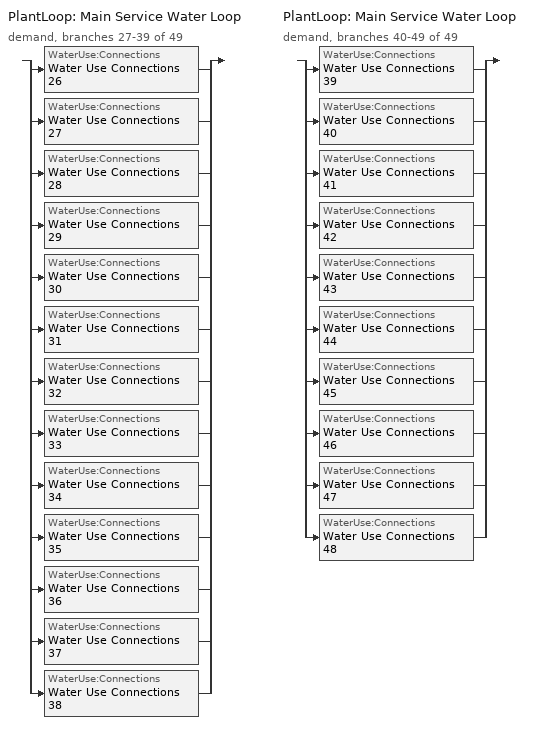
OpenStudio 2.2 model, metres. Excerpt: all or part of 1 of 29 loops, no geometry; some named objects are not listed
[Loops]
PlantLoop 'Main Service Water Loop'
 demand, branches 27-39 of 49: split
  | WaterUse:Connections 'Water Use Connections 26'
  | WaterUse:Connections 'Water Use Connections 27'
  | WaterUse:Connections 'Water Use Connections 28'
  | WaterUse:Connections 'Water Use Connections 29'
  | WaterUse:Connections 'Water Use Connections 30'
  | WaterUse:Connections 'Water Use Connections 31'
  | WaterUse:Connections 'Water Use Connections 32'
  | WaterUse:Connections 'Water Use Connections 33'
  | WaterUse:Connections 'Water Use Connections 34'
  | WaterUse:Connections 'Water Use Connections 35'
  | WaterUse:Connections 'Water Use Connections 36'
  | WaterUse:Connections 'Water Use Connections 37'
  | WaterUse:Connections 'Water Use Connections 38'
PlantLoop 'Main Service Water Loop'
 demand, branches 40-49 of 49: split
  | WaterUse:Connections 'Water Use Connections 39'
  | WaterUse:Connections 'Water Use Connections 40'
  | WaterUse:Connections 'Water Use Connections 41'
  | WaterUse:Connections 'Water Use Connections 42'
  | WaterUse:Connections 'Water Use Connections 43'
  | WaterUse:Connections 'Water Use Connections 44'
  | WaterUse:Connections 'Water Use Connections 45'
  | WaterUse:Connections 'Water Use Connections 46'
  | WaterUse:Connections 'Water Use Connections 47'
  | WaterUse:Connections 'Water Use Connections 48'
[WaterUse:Connections]
Name | Water Use Equipment Name 1
Water Use Connections 26 | Guestroom219 Service Water Use 0.07gal/min
Water Use Connections 27 | Guestroom220_223 Service Water Use 0.27gal/min
Water Use Connections 28 | Guestroom224 Service Water Use 0.07gal/min
Water Use Connections 29 | Guestroom301 Service Water Use 0.07gal/min
Water Use Connections 30 | Guestroom302_305 Service Water Use 0.27gal/min
Water Use Connections 31 | Guestroom306_308 Service Water Use 0.22gal/min
Water Use Connections 32 | Guestroom309_312 Service Water Use 0.27gal/min
Water Use Connections 33 | Guestroom313 Service Water Use 0.07gal/min
Water Use Connections 34 | Guestroom314 Service Water Use 0.07gal/min
Water Use Connections 35 | Guestroom315_318 Service Water Use 0.27gal/min
Water Use Connections 36 | Guestroom319 Service Water Use 0.07gal/min
Water Use Connections 37 | Guestroom320_323 Service Water Use 0.27gal/min
Water Use Connections 38 | Guestroom324 Service Water Use 0.07gal/min
Water Use Connections 39 | Guestroom401 Service Water Use 0.07gal/min
Water Use Connections 40 | Guestroom402_405 Service Water Use 0.27gal/min
Water Use Connections 41 | Guestroom406_408 Service Water Use 0.22gal/min
Water Use Connections 42 | Guestroom409_412 Service Water Use 0.27gal/min
Water Use Connections 43 | Guestroom413 Service Water Use 0.07gal/min
Water Use Connections 44 | Guestroom414 Service Water Use 0.07gal/min
Water Use Connections 45 | Guestroom415_418 Service Water Use 0.27gal/min
Water Use Connections 46 | Guestroom419 Service Water Use 0.07gal/min
Water Use Connections 47 | Guestroom420_423 Service Water Use 0.27gal/min
Water Use Connections 48 | Guestroom424 Service Water Use 0.07gal/min
[WaterUse:Equipment:Definition]
Name | Peak Flow Rate {m3/s} | Target Temperature Schedule | Sensible Fraction Schedule | Latent Fraction Schedule
Guestroom219 Service Water Use Def 0.07gal/min | 4.2106e-06 | Schedule Ruleset 80 | Schedule Ruleset 78 | Schedule Ruleset 79
Guestroom220_223 Service Water Use Def 0.27gal/min | 1.68424e-05 | Schedule Ruleset 83 | Schedule Ruleset 81 | Schedule Ruleset 82
Guestroom224 Service Water Use Def 0.07gal/min | 4.2106e-06 | Schedule Ruleset 86 | Schedule Ruleset 84 | Schedule Ruleset 85
Guestroom301 Service Water Use Def 0.07gal/min | 4.2109e-06 | Schedule Ruleset 89 | Schedule Ruleset 87 | Schedule Ruleset 88
Guestroom302_305 Service Water Use Def 0.27gal/min | 1.68436e-05 | Schedule Ruleset 92 | Schedule Ruleset 90 | Schedule Ruleset 91
Guestroom306_308 Service Water Use Def 0.22gal/min | 1.36044e-05 | Schedule Ruleset 95 | Schedule Ruleset 93 | Schedule Ruleset 94
Guestroom309_312 Service Water Use Def 0.27gal/min | 1.68436e-05 | Schedule Ruleset 98 | Schedule Ruleset 96 | Schedule Ruleset 97
Guestroom313 Service Water Use Def 0.07gal/min | 4.2109e-06 | Schedule Ruleset 101 | Schedule Ruleset 99 | Schedule Ruleset 100
Guestroom314 Service Water Use Def 0.07gal/min | 4.2106e-06 | Schedule Ruleset 104 | Schedule Ruleset 102 | Schedule Ruleset 103
Guestroom315_318 Service Water Use Def 0.27gal/min | 1.68424e-05 | Schedule Ruleset 107 | Schedule Ruleset 105 | Schedule Ruleset 106
Guestroom319 Service Water Use Def 0.07gal/min | 4.2106e-06 | Schedule Ruleset 110 | Schedule Ruleset 108 | Schedule Ruleset 109
Guestroom320_323 Service Water Use Def 0.27gal/min | 1.68424e-05 | Schedule Ruleset 113 | Schedule Ruleset 111 | Schedule Ruleset 112
Guestroom324 Service Water Use Def 0.07gal/min | 4.2106e-06 | Schedule Ruleset 116 | Schedule Ruleset 114 | Schedule Ruleset 115
Guestroom401 Service Water Use Def 0.07gal/min | 4.2109e-06 | Schedule Ruleset 119 | Schedule Ruleset 117 | Schedule Ruleset 118
Guestroom402_405 Service Water Use Def 0.27gal/min | 1.68436e-05 | Schedule Ruleset 122 | Schedule Ruleset 120 | Schedule Ruleset 121
Guestroom406_408 Service Water Use Def 0.22gal/min | 1.36044e-05 | Schedule Ruleset 125 | Schedule Ruleset 123 | Schedule Ruleset 124
Guestroom409_412 Service Water Use Def 0.27gal/min | 1.68436e-05 | Schedule Ruleset 128 | Schedule Ruleset 126 | Schedule Ruleset 127
Guestroom413 Service Water Use Def 0.07gal/min | 4.2109e-06 | Schedule Ruleset 131 | Schedule Ruleset 129 | Schedule Ruleset 130
Guestroom414 Service Water Use Def 0.07gal/min | 4.2106e-06 | Schedule Ruleset 134 | Schedule Ruleset 132 | Schedule Ruleset 133
Guestroom415_418 Service Water Use Def 0.27gal/min | 1.68424e-05 | Schedule Ruleset 137 | Schedule Ruleset 135 | Schedule Ruleset 136
Guestroom419 Service Water Use Def 0.07gal/min | 4.2106e-06 | Schedule Ruleset 140 | Schedule Ruleset 138 | Schedule Ruleset 139
Guestroom420_423 Service Water Use Def 0.27gal/min | 1.68424e-05 | Schedule Ruleset 143 | Schedule Ruleset 141 | Schedule Ruleset 142
Guestroom424 Service Water Use Def 0.07gal/min | 4.2106e-06 | Schedule Ruleset 146 | Schedule Ruleset 144 | Schedule Ruleset 145
[WaterUse:Equipment] Flow Rate Fraction Schedule=NECB-F-Service Water Heating
Name | Water Use Equipment Definition | Space
Guestroom219 Service Water Use 0.07gal/min | Guestroom219 Service Water Use Def 0.07gal/min | GuestRoom219
Guestroom220_223 Service Water Use 0.27gal/min | Guestroom220_223 Service Water Use Def 0.27gal/min | GuestRoom220_223
Guestroom224 Service Water Use 0.07gal/min | Guestroom224 Service Water Use Def 0.07gal/min | GuestRoom224
Guestroom301 Service Water Use 0.07gal/min | Guestroom301 Service Water Use Def 0.07gal/min | GuestRoom301
Guestroom302_305 Service Water Use 0.27gal/min | Guestroom302_305 Service Water Use Def 0.27gal/min | GuestRoom302_305
Guestroom306_308 Service Water Use 0.22gal/min | Guestroom306_308 Service Water Use Def 0.22gal/min | GuestRoom306_308
Guestroom309_312 Service Water Use 0.27gal/min | Guestroom309_312 Service Water Use Def 0.27gal/min | GuestRoom309_312
Guestroom313 Service Water Use 0.07gal/min | Guestroom313 Service Water Use Def 0.07gal/min | GuestRoom313
Guestroom314 Service Water Use 0.07gal/min | Guestroom314 Service Water Use Def 0.07gal/min | GuestRoom314
Guestroom315_318 Service Water Use 0.27gal/min | Guestroom315_318 Service Water Use Def 0.27gal/min | GuestRoom315_318
Guestroom319 Service Water Use 0.07gal/min | Guestroom319 Service Water Use Def 0.07gal/min | GuestRoom319
Guestroom320_323 Service Water Use 0.27gal/min | Guestroom320_323 Service Water Use Def 0.27gal/min | GuestRoom320_323
Guestroom324 Service Water Use 0.07gal/min | Guestroom324 Service Water Use Def 0.07gal/min | GuestRoom324
Guestroom401 Service Water Use 0.07gal/min | Guestroom401 Service Water Use Def 0.07gal/min | GuestRoom401
Guestroom402_405 Service Water Use 0.27gal/min | Guestroom402_405 Service Water Use Def 0.27gal/min | GuestRoom402_405
Guestroom406_408 Service Water Use 0.22gal/min | Guestroom406_408 Service Water Use Def 0.22gal/min | GuestRoom406_408
Guestroom409_412 Service Water Use 0.27gal/min | Guestroom409_412 Service Water Use Def 0.27gal/min | GuestRoom409_412
Guestroom413 Service Water Use 0.07gal/min | Guestroom413 Service Water Use Def 0.07gal/min | GuestRoom413
Guestroom414 Service Water Use 0.07gal/min | Guestroom414 Service Water Use Def 0.07gal/min | GuestRoom414
Guestroom415_418 Service Water Use 0.27gal/min | Guestroom415_418 Service Water Use Def 0.27gal/min | GuestRoom415_418
Guestroom419 Service Water Use 0.07gal/min | Guestroom419 Service Water Use Def 0.07gal/min | GuestRoom419
Guestroom420_423 Service Water Use 0.27gal/min | Guestroom420_423 Service Water Use Def 0.27gal/min | GuestRoom420_423
Guestroom424 Service Water Use 0.07gal/min | Guestroom424 Service Water Use Def 0.07gal/min | GuestRoom424
[Schedule:Ruleset]
Name | Default Day Schedule
NECB-F-Service Water Heating | NECB-F-Service Water Heating Default
Schedule Ruleset 78 | Schedule Day 83
Schedule Ruleset 79 | Schedule Day 84
Schedule Ruleset 80 | Schedule Day 85
Schedule Ruleset 81 | Schedule Day 86
Schedule Ruleset 82 | Schedule Day 87
Schedule Ruleset 83 | Schedule Day 88
Schedule Ruleset 84 | Schedule Day 89
Schedule Ruleset 85 | Schedule Day 90
Schedule Ruleset 86 | Schedule Day 91
Schedule Ruleset 87 | Schedule Day 92
Schedule Ruleset 88 | Schedule Day 93
Schedule Ruleset 89 | Schedule Day 94
Schedule Ruleset 90 | Schedule Day 95
Schedule Ruleset 91 | Schedule Day 96
Schedule Ruleset 92 | Schedule Day 97
Schedule Ruleset 93 | Schedule Day 98
Schedule Ruleset 94 | Schedule Day 99
Schedule Ruleset 95 | Schedule Day 100
Schedule Ruleset 96 | Schedule Day 101
Schedule Ruleset 97 | Schedule Day 102
Schedule Ruleset 98 | Schedule Day 103
Schedule Ruleset 99 | Schedule Day 104
Schedule Ruleset 100 | Schedule Day 105
Schedule Ruleset 101 | Schedule Day 106
Schedule Ruleset 102 | Schedule Day 107
Schedule Ruleset 103 | Schedule Day 108
Schedule Ruleset 104 | Schedule Day 109
Schedule Ruleset 105 | Schedule Day 110
Schedule Ruleset 106 | Schedule Day 111
Schedule Ruleset 107 | Schedule Day 112
Schedule Ruleset 108 | Schedule Day 113
Schedule Ruleset 109 | Schedule Day 114
Schedule Ruleset 110 | Schedule Day 115
Schedule Ruleset 111 | Schedule Day 116
Schedule Ruleset 112 | Schedule Day 117
Schedule Ruleset 113 | Schedule Day 118
Schedule Ruleset 114 | Schedule Day 119
Schedule Ruleset 115 | Schedule Day 120
Schedule Ruleset 116 | Schedule Day 121
Schedule Ruleset 117 | Schedule Day 122
Schedule Ruleset 118 | Schedule Day 123
Schedule Ruleset 119 | Schedule Day 124
Schedule Ruleset 120 | Schedule Day 125
Schedule Ruleset 121 | Schedule Day 126
Schedule Ruleset 122 | Schedule Day 127
Schedule Ruleset 123 | Schedule Day 128
Schedule Ruleset 124 | Schedule Day 129
Schedule Ruleset 125 | Schedule Day 130
Schedule Ruleset 126 | Schedule Day 131
Schedule Ruleset 127 | Schedule Day 132
Schedule Ruleset 128 | Schedule Day 133
Schedule Ruleset 129 | Schedule Day 134
Schedule Ruleset 130 | Schedule Day 135
Schedule Ruleset 131 | Schedule Day 136
Schedule Ruleset 132 | Schedule Day 137
Schedule Ruleset 133 | Schedule Day 138
Schedule Ruleset 134 | Schedule Day 139
Schedule Ruleset 135 | Schedule Day 140
Schedule Ruleset 136 | Schedule Day 141
Schedule Ruleset 137 | Schedule Day 142
Schedule Ruleset 138 | Schedule Day 143
Schedule Ruleset 139 | Schedule Day 144
Schedule Ruleset 140 | Schedule Day 145
Schedule Ruleset 141 | Schedule Day 146
Schedule Ruleset 142 | Schedule Day 147
Schedule Ruleset 143 | Schedule Day 148
Schedule Ruleset 144 | Schedule Day 149
Schedule Ruleset 145 | Schedule Day 150
Schedule Ruleset 146 | Schedule Day 151
[Schedule:Day]
NECB-F-Service Water Heating Default; NECB-F-Service Water Heating Default|Wkdy Day: 1, 0, 0.5, 2, 0, 0.3, 3, 0, 0.2, 5, 0, 0.1, 6, 0, 0.2, 7, 0, 0.4, 8, 0, 0.6, 9, 0, 0.9, 10, 0, 0.7, 12, 0, 0.5, 13, 0, 0.4, 14, 0, 0.5, 15, 0, 0.4, 19, 0, 0.3, 20, 0, 0.5, 24, 0, 0.7
NECB-F-Service Water Heating Sat Day: 1, 0, 0.5, 2, 0, 0.3, 3, 0, 0.2, 5, 0, 0.1, 6, 0, 0.2, 7, 0, 0.4, 8, 0, 0.5, 9, 0, 0.8, 10, 0, 0.6, 15, 0, 0.5, 16, 0, 0.4, 19, 0, 0.3, 20, 0, 0.5, 24, 0, 0.7
NECB-F-Service Water Heating Sun|Hol Day: 1, 0, 0.5, 2, 0, 0.3, 3, 0, 0.2, 5, 0, 0.1, 6, 0, 0.2, 8, 0, 0.4, 9, 0, 0.6, 10, 0, 0.9, 11, 0, 0.7, 14, 0, 0.5, 15, 0, 0.4, 19, 0, 0.3, 20, 0, 0.4, 24, 0, 0.6
Schedule Day 83; Schedule Day 86; Schedule Day 89; Schedule Day 92; Schedule Day 95; Schedule Day 98; Schedule Day 101; Schedule Day 104; Schedule Day 107; Schedule Day 110; Schedule Day 113; Schedule Day 116; Schedule Day 119; Schedule Day 122; Schedule Day 125; Schedule Day 128; Schedule Day 131; Schedule Day 134; Schedule Day 137; Schedule Day 140; Schedule Day 143; Schedule Day 146; Schedule Day 149: 24, 0, 0.2
Schedule Day 84; Schedule Day 87; Schedule Day 90; Schedule Day 93; Schedule Day 96; Schedule Day 99; Schedule Day 102; Schedule Day 105; Schedule Day 108; Schedule Day 111; Schedule Day 114; Schedule Day 117; Schedule Day 120; Schedule Day 123; Schedule Day 126; Schedule Day 129; Schedule Day 132; Schedule Day 135; Schedule Day 138; Schedule Day 141; Schedule Day 144; Schedule Day 147; Schedule Day 150: 24, 0, 0.05
Schedule Day 85; Schedule Day 88; Schedule Day 91; Schedule Day 94; Schedule Day 97; Schedule Day 100; Schedule Day 103; Schedule Day 106; Schedule Day 109; Schedule Day 112; Schedule Day 115; Schedule Day 118; Schedule Day 121; Schedule Day 124; Schedule Day 127; Schedule Day 130; Schedule Day 133; Schedule Day 136; Schedule Day 139; Schedule Day 142; Schedule Day 145; Schedule Day 148; Schedule Day 151: 24, 0, 60
[Schedule:Rule] Schedule Ruleset=NECB-F-Service Water Heating; Date Specification Type=DateRange; Start Month=1; Start Day=1; End Month=12; End Day=31
Name | Rule Order | Day Schedule | Apply Monday | Apply Tuesday | Apply Wednesday | Apply Thursday | Apply Friday | Apply Saturday | Apply Sunday
Schedule Rule 104 | 2 | NECB-F-Service Water Heating Default|Wkdy Day | Yes | Yes | Yes | Yes | Yes
Schedule Rule 105 | 1 | NECB-F-Service Water Heating Sat Day |  |  |  |  |  | Yes
Schedule Rule 106 | 0 | NECB-F-Service Water Heating Sun|Hol Day |  |  |  |  |  |  | Yes
